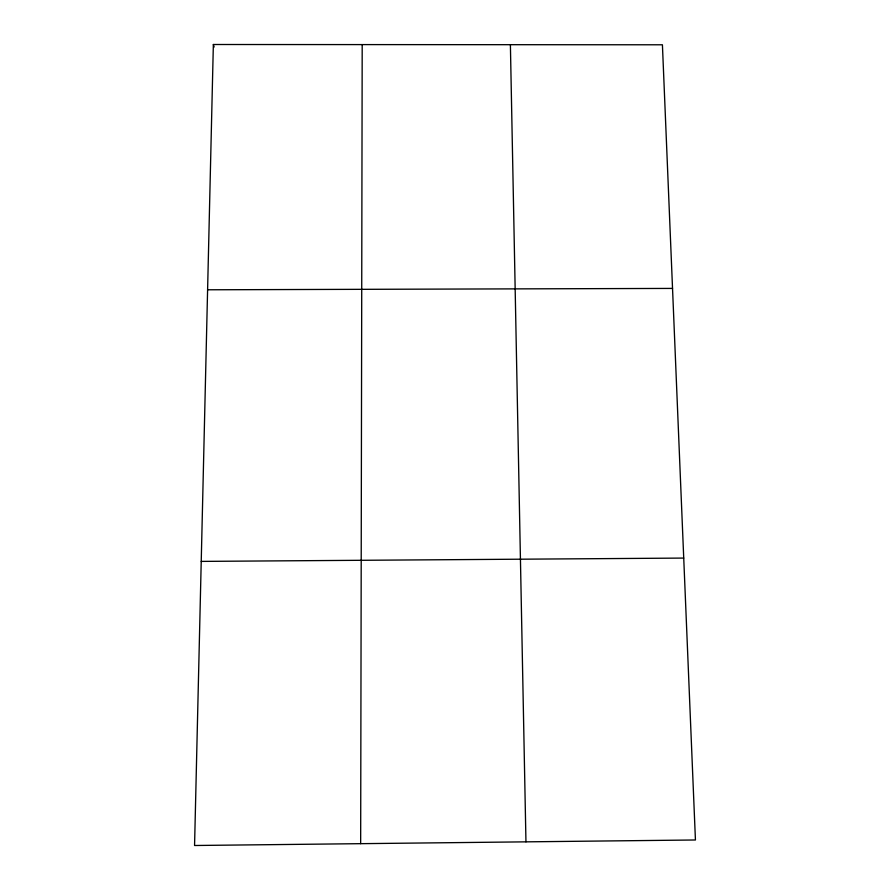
<?xml version="1.0" encoding="UTF-8"?>
<svg xmlns="http://www.w3.org/2000/svg" width="890" height="890" viewBox="0 0 890 890"><rect width="100%" height="100%" fill="white"/><g stroke="black" fill="none" stroke-linecap="round" stroke-linejoin="round"><path stroke-width="1.33" d="M360.661 843.676L362.197 44.6M213.355 44.5L194.565 845.5L695.435 839.982L662.416 44.789L213.355 44.5L214.145 47.025M201.229 561.401L683.731 558.075M207.604 289.784L672.529 288.416M510.393 44.689L525.957 841.851"/></g></svg>
